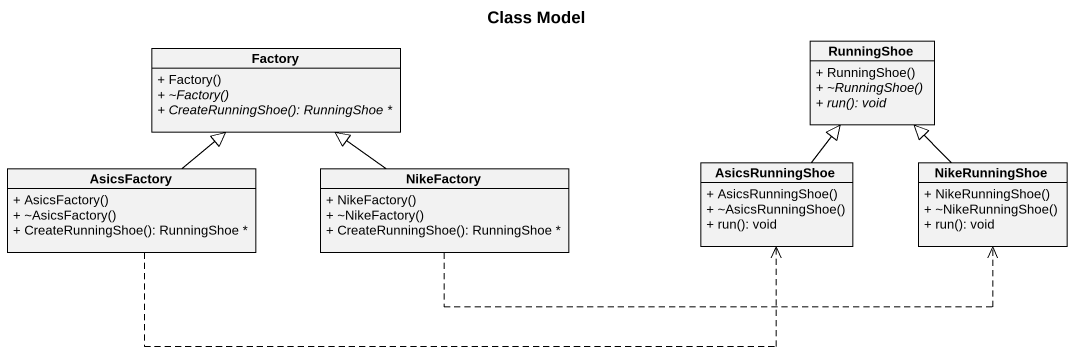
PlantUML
@startuml
title Class Model
hide circle
hide empty members
skinparam classAttributeIconSize 0
class Factory {
  + Factory()
  {abstract} + ~Factory()
  {abstract} + CreateRunningShoe(): RunningShoe *
}
class RunningShoe {
  + RunningShoe()
  {abstract} + ~RunningShoe()
  {abstract} + run(): void
}
class AsicsFactory {
  + AsicsFactory()
  + ~AsicsFactory()
  + CreateRunningShoe(): RunningShoe *
}
class NikeFactory {
  + NikeFactory()
  + ~NikeFactory()
  + CreateRunningShoe(): RunningShoe *
}
class AsicsRunningShoe {
  + AsicsRunningShoe()
  + ~AsicsRunningShoe()
  + run(): void
}
class NikeRunningShoe {
  + NikeRunningShoe()
  + ~NikeRunningShoe()
  + run(): void
}
AsicsFactory -up-|> Factory
AsicsFactory .right.> AsicsRunningShoe
NikeFactory -up-|> Factory
NikeFactory .right.> NikeRunningShoe
AsicsRunningShoe -up-|> RunningShoe
NikeRunningShoe -up-|> RunningShoe
@enduml
